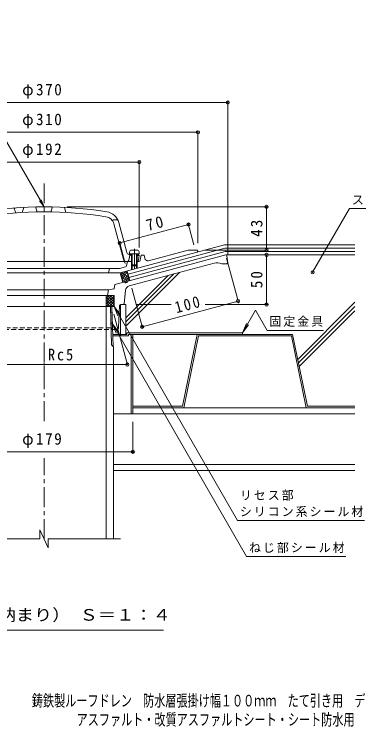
# Model space of a CAD drawing. Units: millimetres at full size, sheet at 1:4. Extents: x -738 to 753, y -565 to 520.
# Drawn here: x -359 to -12, y -565 to 152 of the extents above; entities that cross this region are included whole.
import ezdxf
from ezdxf.enums import TextEntityAlignment as Align

# ---------------------------------------------------------------- set-up
doc = ezdxf.new("R2010")
doc.units = ezdxf.units.MM
doc.header["$LTSCALE"] = 4
doc.header["$PDMODE"] = 32
doc.header["$PDSIZE"] = 3.2
for name, pattern in [('CHAIN1', [8, 5, -1, 1, -1]), ('DASHED1', [1.8, 1.2, -0.6]), ('DASHED2', [3, 2, -1])]:
    doc.linetypes.add(name, pattern=pattern)
for name, color, linetype, lineweight in [('0-0_通り芯', 3, 'Continuous', 9), ('0-1_躯体', 2, 'Continuous', 9), ('0-2_仕上', 6, 'Continuous', 9), ('0-3_建具', 4, 'Continuous', 9), ('0-4_その他', 7, 'Continuous', 9), ('0-5_寸法', 7, 'Continuous', 9), ('0-6_ハッチ', 6, 'Continuous', 9), ('0-8_041', 4, 'Continuous', 9), ('0-9_051', 2, 'Continuous', 9), ('0-A_061', 4, 'Continuous', 9), ('0-B_062', 1, 'Continuous', 5), ('0-C_084', 5, 'Continuous', 5), ('0-E_090', 4, 'Continuous', 9), ('0-F_092', 6, 'Continuous', 9)]:
    doc.layers.add(name, color=color, linetype=linetype, lineweight=lineweight)
doc.layers.add('F-5_F-5ﾚｲﾔ', color=2, linetype='Continuous')
doc.styles.add('ＭＳ ゴシック', font='')
doc.styles.get('ＭＳ ゴシック').set_extended_font_data('MS Gothic')

msp = doc.modelspace()

# ---------------------------------------------------------------- linework, layer by layer
at = {"layer": '0-0_通り芯', "linetype": 'CHAIN1'}
msp.add_line((-328.758, -18.438), (-328.758, -222.695), dxfattribs=at)
at = {"layer": '0-0_通り芯'}
for p, q in [((-145.758, -90.429), (-244.177, -116.8)), ((-144.649, -91.305), (-143.758, -98.429)), ((-242.962, -121.651), (-157.372, -98.717)), ((-144.758, -99.429), (-149.758, -99.429)), ((-143.758, -98.429), (-144.758, -99.429)), ((-257.259, -120.305), (-258.259, -124.429)), ((-248.349, -117.918), (-257.259, -120.305)), ((-247.083, -118.311), (-247.59, -118.018)), ((-245.676, -118.237), (-246.324, -118.411)), ((-245.068, -117.771), (-244.775, -117.264)), ((-264.759, -131.429), (-263.758, -125.429)), ((-246.637, -125.925), (-248.159, -139.54)), ((-399.259, -131.429), (-258.259, -131.429)), ((-258.258, -131.429), (-258.258, -142.429)), ((-399.259, -142.429), (-258.259, -142.429)), ((-261.281, -163.902), (-261.952, -142.429)), ((-259.733, -165.429), (-260.452, -142.429)), ((-252.797, -141.389), (-253.682, -163.509)), ((-249.153, -140.429), (-251.798, -140.429)), ((-255.71, -165.429), (-259.733, -165.429)), ((-324.617, -385.152), (-332.901, -367.312)), ((-332.901, -367.312), (-332.901, -376.304)), ((-332.901, -376.304), (-405.758, -376.304)), ((-324.617, -385.152), (-324.617, -376.304)), ((-251.758, -376.304), (-324.617, -376.304))]:
    msp.add_line(p, q, dxfattribs=at)
at = {"layer": '0-0_通り芯', "linetype": 'DASHED2'}
msp.add_line((-263.758, -125.429), (-269.24, -125.429), dxfattribs=at)
at = {"layer": '0-0_通り芯', "linetype": 'DASHED1'}
for p, q in [((-396.236, -163.902), (-261.281, -163.902)), ((-259.735, -165.429), (-261.281, -163.902)), ((-397.782, -165.429), (-259.733, -165.429))]:
    msp.add_line(p, q, dxfattribs=at)
at = {"layer": '0-0_通り芯'}
msp.add_lwpolyline([(-388.277, -125.429), (-263.758, -125.429), (-258.259, -124.429)], dxfattribs=at)
for centre, radius, start, end in [((-145.641, -91.429), 1, 7.125, 89.99998), ((-154.525, -109.342), 11, 64.3197, 105), ((-248.09, -118.884), 1, 60.00513, 105.00365), ((-246.583, -117.445), 1, 240.00195, 284.99231), ((-241.668, -126.481), 5, 105, 173.62282), ((-245.934, -117.271), 1, 284.99231, 330.00124), ((-243.909, -117.764), 1, 105.00052, 149.99998), ((-251.798, -141.429), 1, 90, 177.70939), ((-249.153, -139.429), 1, 270, 353.62282), ((-255.68, -163.429), 2, 270, 357.70939)]:
    msp.add_arc(centre, radius, start, end, dxfattribs=at)
at = {"layer": '0-1_躯体'}
for p, q in [((-223.52, -96.248), (-183.549, -85.538)), ((-174.259, -85.538), (-183.549, -85.538)), ((-174.259, -85.538), (-173.759, -86.538)), ((-175.659, -88.083), (-252, -108.538)), ((-231.741, -95.813), (-230.758, -90.538)), ((-230.758, -90.538), (-227.759, -90.538)), ((-227.262, -93.802), (-227.759, -90.538)), ((-245.58, -101.286), (-244.759, -97.038)), ((-240.258, -97.038), (-244.759, -97.038)), ((-233.216, -97.038), (-235.259, -97.038)), ((-262.758, -104.038), (-263.759, -108.538)), ((-240.759, -100.552), (-240.759, -105.526)), ((-239.888, -101.422), (-239.888, -105.293)), ((-235.628, -101.422), (-235.628, -104.152)), ((-234.759, -100.552), (-234.759, -103.919)), ((-392.758, -108.538), (-252, -108.538))]:
    msp.add_line(p, q, dxfattribs=at)
msp.add_lwpolyline([(-246.665, -102.45), (-252.592, -104.038), (-384.87, -104.038)], dxfattribs=at)
for centre, radius, start, end in [((-176.436, -85.185), 3, 284.99998, 333.18968), ((-233.216, -95.538), 1.5, 270, 349.44675), ((-224.297, -93.351), 3, 188.64491, 284.99998), ((-247.053, -101.001), 1.5, 284.99998, 349.05038)]:
    msp.add_arc(centre, radius, start, end, dxfattribs=at)
at = {"layer": '0-2_仕上'}
for p, q in [((-349.258, -42.564), (-350.758, -47.652)), ((-337.258, -42.129), (-335.758, -47.1)), ((-320.258, -42.129), (-321.758, -47.1)), ((-308.258, -42.564), (-306.758, -47.652)), ((-248.789, -94.815), (-258.311, -59.28)), ((-245.395, -88.161), (-253.481, -57.985)), ((-243.55, -89.63), (-240.758, -89.747)), ((-243.487, -95.881), (-242.259, -90.643)), ((-243.259, -89.643), (-242.259, -90.643)), ((-242.259, -90.643), (-240.758, -90.705)), ((-234.758, -89.997), (-233.758, -90.038)), ((-234.758, -90.955), (-232.758, -91.038)), ((-232.758, -91.038), (-233.758, -90.038)), ((-232.758, -91.038), (-233.758, -97.038)), ((-244.759, -97.038), (-389.79, -97.038))]:
    msp.add_line(p, q, dxfattribs=at)
at = {"layer": '0-2_仕上', "linetype": 'DASHED1'}
msp.add_line((-254.615, -55.038), (-260.665, -55.038), dxfattribs=at)
at = {"layer": '0-2_仕上'}
msp.add_lwpolyline([(-357.758, -43.091), (-358.758, -44.168), (-357.258, -48.068)], dxfattribs=at)
for centre, radius, start, end in [((-328.758, -442.038), 400, 80.91542, 99.08458), ((-328.758, -442.038), 395, 80.91542, 99.08459), ((-267.97, -61.868), 15, 15.00003, 80.9155), ((-267.97, -61.868), 10, 15.00012, 80.9153), ((-243.467, -87.632), 2, 195.00024, 267.61327), ((-245.891, -94.038), 3, 194.99976, 270), ((-244.947, -95.538), 1.5, 270, 346.80072)]:
    msp.add_arc(centre, radius, start, end, dxfattribs=at)
at = {"layer": '0-3_建具'}
for p, q in [((-251.759, -140.429), (-251.759, -170.429)), ((-251.759, -140.429), (-246.258, -140.429)), ((-246.258, -140.429), (-246.258, -170.429)), ((-246.258, -170.429), (-251.759, -170.429))]:
    msp.add_line(p, q, dxfattribs=at)
at = {"layer": '0-4_その他'}
for p, q in [((-513.758, 62.962), (-143.758, 62.962)), ((-143.758, 64.162), (-143.758, -90.429)), ((-483.758, 32.962), (-173.759, 32.962)), ((-173.759, 34.162), (-173.759, -78.538)), ((-424.758, 2.962), (-232.758, 2.962)), ((-232.758, 4.162), (-232.758, -83.039)), ((-103.377, -42.038), (-305.586, -42.038)), ((-104.577, -42.038), (-104.577, -85.538)), ((-252.501, -78.431), (-183.22, -59.867)), ((-183.53, -58.708), (-177.73, -80.356)), ((-252.811, -77.272), (-247.011, -98.919)), ((-103.377, -85.538), (-166.259, -85.538)), ((-104.577, -90.429), (-104.577, -140.429)), ((-132.986, -138.097), (-144.848, -93.826)), ((-229.578, -163.979), (-240.28, -124.038)), ((-200.722, -140.429), (-235.915, -140.429)), ((-133.296, -136.938), (-229.889, -162.82)), ((-103.377, -140.429), (-166.492, -140.429)), ((-258.378, -150.169), (-244.729, -201.108)), ((-381.419, -200.821), (-244.805, -200.821)), ((-239.258, -289.859), (-239.258, -258.429)), ((-418.259, -288.659), (-239.258, -288.659))]:
    msp.add_line(p, q, dxfattribs=at)
for p in [(-143.758, 62.962), (-173.759, 32.962), (-232.758, 2.962), (-104.577, -42.038), (-183.22, -59.867), (-252.501, -78.431), (-104.577, -85.538), (-104.577, -90.429), (-133.296, -136.938), (-104.577, -140.429), (-229.889, -162.82), (-244.805, -200.821), (-239.258, -288.659)]:
    msp.add_point(p, dxfattribs=at)
at = {"layer": '0-5_寸法'}
for p, q in [((-472.422, 206.794), (-328.758, -42.038)), ((-328.758, -42.038), (-331.629, -35.109)), ((-328.758, -42.038), (-333.324, -36.088)), ((-21.016, -43.638), (-58.143, -107.943)), ((-21.016, -43.638), (106.306, -43.638)), ((-258.258, -142.429), (-252.171, -150.362)), ((-258.258, -142.429), (-254.432, -151.668)), ((-133.897, -357.83), (-258.258, -142.429)), ((-115.639, -146.105), (-128.759, -168.829)), ((-259.907, -159.907), (-256.08, -169.146)), ((-259.907, -159.907), (-253.819, -167.841)), ((-124.69, -394.11), (-259.907, -159.907)), ((-128.759, -168.829), (-124.932, -159.59)), ((-128.759, -168.829), (-122.671, -160.895)), ((-133.897, -357.83), (-5.953, -357.83)), ((-124.69, -394.11), (-24.615, -394.11)), ((-452.381, -468.119), (-208.542, -468.119))]:
    msp.add_line(p, q, dxfattribs=at)
msp.add_lwpolyline([(-115.639, -146.105), (-103.912, -166.417), (-47.108, -166.417)], dxfattribs=at)
msp.add_point((-58.143, -107.943), dxfattribs=at)
at = {"layer": '0-6_ハッチ'}
for p, q in [((-247.466, -107.323), (-250.785, -113.073)), ((-244.885, -106.854), (-250.053, -115.805)), ((-244.051, -109.965), (-248.258, -107.536)), ((-244.784, -107.233), (-245.526, -106.804)), ((-244.941, -106.647), (-242.351, -116.311)), ((-242.587, -115.429), (-251.538, -110.261)), ((-250.198, -108.056), (-251.517, -110.34)), ((-243.319, -112.697), (-250.99, -108.268)), ((-244.201, -116.807), (-250.806, -112.993)), ((-244.153, -109.586), (-249.076, -118.113)), ((-243.421, -112.318), (-246.924, -118.385)), ((-245.708, -118.246), (-250.074, -115.725)), ((-242.689, -115.05), (-243.612, -116.649)), ((-266.258, -136.972), (-260.716, -131.429)), ((-266.258, -134.143), (-263.544, -131.429)), ((-266.258, -139.8), (-258.258, -131.8)), ((-266.258, -132.81), (-258.258, -140.81)), ((-266.258, -135.638), (-259.468, -142.429)), ((-266.059, -142.429), (-258.258, -134.628)), ((-264.811, -131.429), (-258.258, -137.982)), ((-261.982, -131.429), (-258.258, -135.153)), ((-259.154, -131.429), (-258.258, -132.325)), ((-266.258, -138.467), (-262.296, -142.429)), ((-266.258, -141.295), (-265.125, -142.429)), ((-263.23, -142.429), (-258.258, -137.457)), ((-260.402, -142.429), (-258.258, -140.285))]:
    msp.add_line(p, q, dxfattribs=at)
msp.add_lwpolyline([(-244.941, -106.647), (-252, -108.538), (-249.41, -118.202)], dxfattribs=at)
msp.add_lwpolyline([(-266.258, -131.429), (-258.258, -131.429), (-258.258, -142.429), (-266.258, -142.429)], close=True, dxfattribs=at)
at = {"layer": '0-8_041'}
for p, q in [((-234.932, -85.522), (-240.585, -85.522)), ((-242.577, -87.348), (-242.758, -89.422)), ((-240.759, -89.422), (-240.759, -100.552)), ((-239.888, -89.422), (-239.888, -101.422)), ((-235.628, -89.422), (-235.628, -101.422)), ((-234.758, -89.422), (-234.758, -100.552)), ((-239.888, -101.422), (-240.759, -100.552)), ((-234.758, -100.552), (-240.759, -100.552)), ((-235.628, -101.422), (-239.888, -101.422)), ((-235.628, -101.422), (-234.758, -100.552))]:
    msp.add_line(p, q, dxfattribs=at)
at = {"layer": '0-8_041', "color": 2}
for p, q in [((-397.065, -142.429), (-260.452, -142.429)), ((-266.258, -376.275), (-266.258, -142.429)), ((-260.747, -180.984), (-261.952, -142.429)), ((-259.202, -182.529), (-260.452, -142.429)), ((-258.758, -376.275), (-258.758, -182.529))]:
    msp.add_line(p, q, dxfattribs=at)
at = {"layer": '0-8_041', "color": 2, "linetype": 'CHAIN1'}
for p, q in [((-328.758, -257.663), (-328.758, -199.22)), ((-328.758, -376.275), (-328.758, -295.092))]:
    msp.add_line(p, q, dxfattribs=at)
at = {"layer": '0-8_041'}
msp.add_lwpolyline([(-232.94, -87.348), (-232.758, -89.422), (-242.758, -89.422)], dxfattribs=at)
at = {"layer": '0-8_041', "color": 2}
msp.add_lwpolyline([(-258.758, -182.529), (-259.202, -182.529), (-260.747, -180.984)], dxfattribs=at)
at = {"layer": '0-8_041'}
for centre, start, end in [((-240.585, -87.522), 90, 174.99998), ((-234.932, -87.522), 5.00002, 90)]:
    msp.add_arc(centre, 2, start, end, dxfattribs=at)
at = {"layer": '0-9_051'}
for p, q in [((-259.579, -170.429), (-245.258, -170.429)), ((-259.529, -172.029), (-243.658, -172.029)), ((-251.759, -170.429), (-251.759, -172.029)), ((-245.258, -168.829), (-245.258, -170.429)), ((-245.258, -168.829), (-128.759, -168.829)), ((-243.658, -170.429), (-243.658, -172.029)), ((-243.658, -170.429), (-128.759, -170.429)), ((-240.859, -170.429), (-240.859, -250.429)), ((-239.259, -170.429), (-239.259, -250.429)), ((-128.759, -168.829), (-128.759, -170.429)), ((-258.758, -250.429), (-239.259, -250.429))]:
    msp.add_line(p, q, dxfattribs=at)
at = {"layer": '0-A_061', "linetype": 'CHAIN1'}
msp.add_line((-237.758, -84.357), (-237.758, -104.722), dxfattribs=at)
at = {"layer": '0-B_062'}
for p, q in [((-174.506, -170.429), (-189.342, -242.829)), ((-173.2, -172.029), (-188.036, -244.429)), ((-173.2, -172.029), (-79.611, -172.029)), ((-79.611, -172.029), (-64.775, -244.429)), ((-239.258, -242.829), (-189.342, -242.829)), ((-15.641, -242.829), (-63.47, -242.829)), ((-239.258, -244.429), (-188.036, -244.429)), ((-15.641, -244.429), (-64.775, -244.429))]:
    msp.add_line(p, q, dxfattribs=at)
msp.add_lwpolyline([(-174.506, -170.429), (-78.306, -170.429), (-63.47, -242.829)], dxfattribs=at)
at = {"layer": '0-C_084'}
for p, q in [((-239.258, -244.429), (-15.758, -244.429)), ((-239.258, -250.429), (-15.758, -250.429)), ((-15.758, -301.531), (-258.758, -301.531)), ((-15.758, -307.531), (-258.758, -307.531))]:
    msp.add_line(p, q, dxfattribs=at)
at = {"layer": '0-E_090'}
for p, q in [((-244.078, -109.867), (-146.655, -83.762)), ((-175.66, -88.083), (-147.094, -80.429)), ((-147.094, -80.429), (-15.758, -80.429)), ((-15.758, -83.762), (-146.655, -83.762)), ((-243.215, -113.086), (-146.217, -87.096)), ((-15.758, -87.096), (-146.217, -87.096)), ((-244.941, -106.647), (-242.351, -116.311))]:
    msp.add_line(p, q, dxfattribs=at)
at = {"layer": '0-F_092'}
for p, q in [((-145.758, -90.429), (-15.758, -90.429)), ((-192.137, -108.032), (-246.258, -162.154)), ((-197.932, -109.585), (-246.258, -157.912)), ((-203.728, -111.138), (-246.258, -153.669)), ((-15.758, -138.159), (-73.156, -195.557)), ((-15.758, -142.402), (-72.435, -199.078)), ((-15.758, -146.645), (-71.713, -202.6))]:
    msp.add_line(p, q, dxfattribs=at)

# ---------------------------------------------------------------- texts
at = {"layer": '0-4_その他', "color": 2, "char_height": 11.73, "attachment_point": 7, "style": 'ＭＳ ゴシック'}
for s, insert in [('\\T1.21;\\W0.95;φ370', (-350.758, 66.962)), ('\\T1.21;\\W0.95;φ310', (-350.758, 36.962)), ('\\T1.21;\\W0.95;φ192', (-350.758, 6.962)), ('\\T1.27;\\W0.9;Rc5', (-324.831, -196.821)), ('\\T1.21;\\W0.95;φ179', (-350.758, -284.659))]:
    msp.add_mtext(s, dxfattribs=dict(at, insert=insert))
for s, insert, rotation in [('\\T1.27;\\W0.95;70', (-224.08, -66.675), 15), ('\\T1.27;\\W0.95;43', (-108.577, -72.288), 90), ('\\T1.27;\\W0.95;50', (-108.577, -123.929), 90), ('\\T1.27;\\W0.9;100', (-195.185, -149.38), 15)]:
    msp.add_mtext(s, dxfattribs=dict(at, insert=insert, rotation=rotation))
at = {"layer": '0-5_寸法', "color": 2, "style": 'ＭＳ ゴシック', "width": 1.15}
msp.add_text('断面図（納まり） Ｓ＝１：４', height=11.73, dxfattribs=at).set_placement((-449.258, -462.119), align=Align.BOTTOM_LEFT)
at = {"layer": '0-5_寸法', "char_height": 8.798, "attachment_point": 7, "style": 'ＭＳ ゴシック'}
for s, insert in [('\\T1.17;スラブコンクリート', (-18.585, -40.053)), ('\\T1.17;固定金具', (-101.72, -162.832)), ('\\T1.17;リセス部', (-131.465, -337.832)), ('\\T1.17;シリコン系シール材', (-131.465, -354.245)), ('\\T1.17;ねじ部シール材', (-122.259, -390.525))]:
    msp.add_mtext(s, dxfattribs=dict(at, insert=insert))
at = {"layer": 'F-5_F-5ﾚｲﾔ', "style": 'ＭＳ ゴシック', "width": 0.7}
for s, p in [('鋳鉄製ルーフドレン\u3000防水層張掛け幅１００ｍｍ\u3000たて引き用\u3000デッキプレート打込型\u3000ねじ込み式', (-340.979, -548.443)), ('アスファルト・改質アスファルトシート・シート防水用\u3000ＷＤＨＲ－２－１２５\u3000Ｃ＝指示', (-295.901, -567.509))]:
    msp.add_text(s, height=11.73, dxfattribs=at).set_placement(p, align=Align.BOTTOM_LEFT)

doc.saveas('drawing.dxf')
